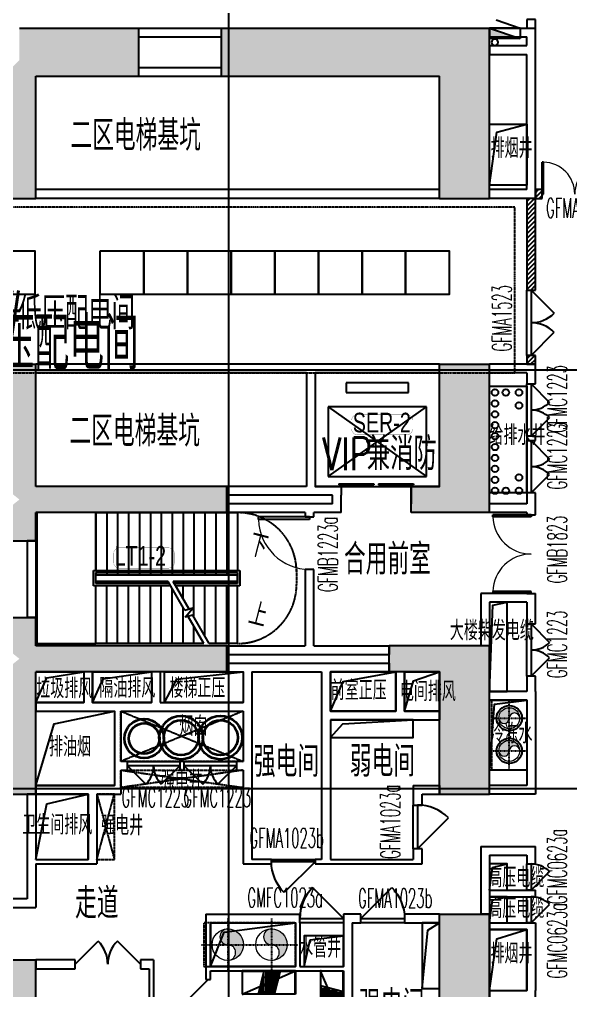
# Model space of a CAD drawing. Extents: x -12047294 to -5625356, y -1456591 to -622873.
# Drawn here: x -6032136 to -6019507, y -708400 to -686148 of the extents above; entities that cross this region are included whole.
import ezdxf

# ---------------------------------------------------------------- set-up
doc = ezdxf.new("R2010")
doc.units = 0
doc.header["$LTSCALE"] = 10
doc.header["$MEASUREMENT"] = 0
for name, pattern in [('__DASH', [0.35, 0.25, -0.1]), ('CONTINOUS', [0]), ('DASH', [0.35, 0.25, -0.1]), ('DASHDOT', [1, 0.5, -0.25, 0, -0.25]), ('DOTE', [2.42, 2, -0.2, 0.02, -0.2])]:
    doc.linetypes.add(name, pattern=pattern)
for name, color, linetype in [('A-COLUMN', 10, 'Continuous'), ('A-COLUMNH', 252, 'Continuous'), ('A-DIMLEAD', 130, 'Continuous'), ('A-DIMSYMB', 3, 'Continuous'), ('A-DOORWIN', 151, 'Continuous'), ('A-FireH', 6, 'Continuous'), ('A-HOLE', 30, 'Continuous'), ('A-Hole-up', 40, 'DASH'), ('A-LINE', 4, 'Continuous'), ('A-STAIR', 152, 'Continuous'), ('A-STAIRS', 150, 'Continuous'), ('A-TEXTDOOR', 181, 'Continuous'), ('A-TextNum', 211, 'Continuous'), ('A-TextRoom', 7, 'Continuous'), ('A-TK', 7, 'Continuous'), ('A-WALL', 2, 'Continuous'), ('A-空调水管', 150, 'Continuous'), ('A-给排水', 7, 'Continuous'), ('DOTE', 9, 'DOTE'), ('EPD-SUBS-EQUI', 156, 'Continuous'), ('EPD-SYST-NOTE', 156, 'Continuous'), ('EPD-TEXT', 156, 'Continuous'), ('EQUIP', 1, 'Continuous'), ('M-PIPE-MID', 156, 'DASHDOT'), ('P-冷水-立管', 156, 'Continuous'), ('P-消火栓-消防箱', 6, 'Continuous'), ('P-消火栓-立管', 156, 'Continuous')]:
    doc.layers.add(name, color=color, linetype=linetype)
for name, color, linetype, lineweight in [('M-A-EQUIP', 156, 'Continuous', 35), ('M-EQUIP-OTH', 156, 'CONTINOUS', 25), ('M-PIPE-CHS', 156, 'Continuous', 0), ('M-W-ACCERY', 156, 'Continuous', 25), ('M-W-EQUIP', 156, 'Continuous', 35), ('M-W-HATCH', 156, 'Continuous', 0)]:
    doc.layers.add(name, color=color, linetype=linetype, lineweight=lineweight)
doc.styles.add('_TCH_DIM', font='tjromans.shx', dxfattribs={"width": 0.8, "bigfont": 'tjhztxt.shx'})
doc.styles.add('_TCH_WINDOW', font='tjromans.shx', dxfattribs={"width": 0.7, "height": 3.5, "bigfont": 'tjhztxt.shx'})
doc.styles.add('CC', font='tj-romans1.shx', dxfattribs={"width": 0.6, "bigfont": 'tj-hztxt1.shx'})
doc.styles.get("Standard").update_dxf_attribs({"font": 'tjromans.shx', "width": 0.75, "bigfont": 'tjhztxt.shx'})
doc.styles.add('房间功能', font='tjromand.shx', dxfattribs={"width": 0.75, "bigfont": 'tjhts.shx'})
doc.styles.add('注解汉字', font='tjromans.shx', dxfattribs={"width": 0.75, "bigfont": 'tjhztxt.shx'})
pattern_1 = [(45, (0, 53.85), (-53.0330298, 53.0330298), [])]

# ---------------------------------------------------------------- blocks, each defined once
blk = doc.blocks.new('A$C2C6C5E2B')
at = {"layer": 'EPD-SUBS-EQUI'}
for points in [[(-4000, -1000), (-3000, -1000), (-3000, -2000), (-4000, -2000)], [(-1500, -1000), (-500, -1000), (-500, -2000), (-1500, -2000)], [(-500, -1000), (500, -1000), (500, -2000), (-500, -2000)], [(500, -1000), (1500, -1000), (1500, -2000), (500, -2000)], [(1500, -1000), (2500, -1000), (2500, -2000), (1500, -2000)], [(2500, -1000), (3500, -1000), (3500, -2000), (2500, -2000)], [(3500, -1000), (4500, -1000), (4500, -2000), (3500, -2000)], [(4500, -1000), (5500, -1000), (5500, -2000), (4500, -2000)], [(5500, -1000), (6500, -1000), (6500, -2000), (5500, -2000)]]:
    blk.add_lwpolyline(points, close=True, dxfattribs=at)
at = {"layer": 'EPD-SYST-NOTE', "linetype": 'DASH'}
blk.add_lwpolyline([(8000, 0), (-12500, 0), (-12500, -3800), (8000, -3800)], close=True, dxfattribs=at)
at = {"layer": 'EPD-TEXT', "style": 'CC', "width": 0.7}
blk.add_text('低压配电间', height=1200, rotation=0, dxfattribs=at).set_placement((-4603.5, -3728.2))
blk = doc.blocks.new('$DorLib2D$00000116')
at = {"color": 0}
for p, q in [((-0.5, 0), (-0.146, 0.354)), ((0.5, 0), (0.146, 0.354))]:
    blk.add_line(p, q, dxfattribs=at)
for centre, start, end in [((-0.5, 0), 0, 45), ((0.5, 0), 135, 180)]:
    blk.add_arc(centre, 0.5, start, end, dxfattribs=at)
blk = doc.blocks.new('$DorLib2D$00000002')
for p, q in [((-0.5, 0), (-0.5, 0.4875)), ((-0.475, 0.4875), (-0.5, 0.4875)), ((-0.475, 0), (-0.475, 0.4875)), ((0.475, 0), (0.475, 0.4875)), ((0.475, 0.4875), (0.5, 0.4875)), ((0.5, 0), (0.5, 0.4875)), ((-0.5, 0), (-0.475, 0)), ((0.5, 0), (0.475, 0))]:
    blk.add_line(p, q)
at = {"lineweight": 13}
for centre, start, end in [((-0.4875, 0), 0, 88.53072), ((0.4875, 0), 91.46928, 180)]:
    blk.add_arc(centre, 0.4875, start, end, dxfattribs=at)
blk = doc.blocks.new('LXX09082059')
at = {"layer": 'EQUIP', "color": 8}
blk.add_line((-632, -275), (588, 255), dxfattribs=at)
at = {"layer": 'EQUIP'}
for p, q in [((-632, 255), (-632, -275)), ((588, 255), (-632, 255)), ((-632, 255), (-611, 255)), ((-632, 236), (-632, 255)), ((-611, 236), (-632, 236)), ((-630, 254), (-613, 254)), ((-630, 238), (-630, 254)), ((-613, 238), (-630, 238)), ((-624, -255), (-624, 236)), ((-613, 254), (-613, 238)), ((-611, 255), (-611, 236)), ((-611, 247), (567, 247)), ((-259, -275), (-128, 255)), ((111, -275), (242, 255)), ((588, 255), (567, 255)), ((567, 255), (567, 236)), ((567, 236), (588, 236)), ((586, 254), (569, 254)), ((569, 254), (569, 238)), ((569, 238), (586, 238)), ((580, -255), (580, 236)), ((586, 238), (586, 254)), ((588, 255), (588, -275)), ((588, 236), (588, 255)), ((-632, -255), (-632, -275)), ((-611, -255), (-632, -255)), ((588, -275), (-632, -275)), ((-632, -275), (-611, -275)), ((-630, -257), (-630, -273)), ((-613, -257), (-630, -257)), ((-630, -273), (-613, -273)), ((588, -275), (-621, -275)), ((-613, -273), (-613, -257)), ((-611, -275), (-611, -255)), ((-611, -267), (567, -267)), ((567, -275), (567, -255)), ((567, -255), (588, -255)), ((588, -275), (567, -275)), ((569, -273), (569, -257)), ((569, -257), (586, -257)), ((586, -273), (569, -273)), ((586, -257), (586, -273)), ((588, -255), (588, -275))]:
    blk.add_line(p, q, dxfattribs=at)
at = {"layer": 'EQUIP', "linetype": 'Continuous'}
for p, q in [((-94, 255), (-94, -275)), ((-47, 255), (-47, -275)), ((0, 255), (0, -275)), ((47, 255), (47, -275)), ((94, 255), (94, -275)), ((141, 255), (141, -138)), ((188, 255), (188, 41)), ((234, 255), (234, 219)), ((-188, 17), (-188, -275)), ((-168, 108), (202, 108)), ((-141, 196), (-141, -275)), ((-234, -162), (-234, -275)), ((-208, -80), (162, -80)), ((-248, -227), (122, -227))]:
    blk.add_line(p, q, dxfattribs=at)
blk = doc.blocks.new('fdsDWqw#wFDS')
at = {"layer": 'A-COLUMNH'}
for points in [[(-9600, 23417), (-9225, 23050), (-6875, 23050), (-6875, 24150), (-9600, 24150)], [(-4975, 23050), (25, 23050), (1175, 24150), (-4975, 24150)], [(1175, 20250), (1175, 24150), (25, 23050), (25, 20250)], [(-9225, 20250), (-9225, 23050), (-9600, 23417), (-9975, 23050), (-9975, 20250)], [(-9600, 13350), (-9225, 13650), (-9225, 16450), (-9975, 16450), (-9975, 13650)], [(25, 13650), (1175, 13050), (1175, 16450), (25, 16450)], [(-4850, 13650), (-9225, 13650), (-9600, 13350), (-9225, 13050), (-4850, 13050)], [(1175, 13050), (25, 13650), (-625, 13650), (-625, 13050)], [(-9225, 12400), (-9225, 13050), (-9600, 13350), (-9975, 13050), (-9975, 12400)], [(-9600, 9700), (-9225, 10000), (-9225, 10650), (-9975, 10650), (-9975, 10000)], [(-4850, 10000), (-9225, 10000), (-9600, 9700), (-9225, 9400), (-4850, 9400)], [(25, 9400), (1175, 10000), (-1125, 10000), (-1125, 9400)], [(1175, 6600), (1175, 10000), (25, 9400), (25, 6600)], [(-9225, 6600), (-9225, 9400), (-9600, 9700), (-9975, 9400), (-9975, 6600)], [(25, 0), (1175, -1100), (1175, 3850), (25, 3850)], [(-9600, -367), (-9225, 0), (-9225, 2800), (-9975, 2800), (-9975, 0)]]:
    blk.add_hatch(color=256, dxfattribs=at).paths.add_polyline_path(points)
at = {"layer": 'A-COLUMN'}
for p, q in [((-9600, 24150), (-6875, 24150)), ((-6875, 24150), (-6875, 23050)), ((-4975, 24150), (1175, 24150)), ((-4975, 24150), (-4975, 23050)), ((1175, 20250), (1175, 24150)), ((-9225, 20250), (-9225, 23050)), ((-9225, 23050), (-6875, 23050)), ((-4975, 23050), (25, 23050)), ((25, 20250), (25, 23050)), ((-9975, 20250), (-9225, 20250)), ((25, 20250), (1175, 20250)), ((-9975, 16450), (-9225, 16450)), ((-9225, 13650), (-9225, 16450)), ((25, 13650), (25, 16450)), ((25, 16450), (1175, 16450)), ((1175, 13050), (1175, 16450)), ((-4850, 13650), (-9225, 13650)), ((-4850, 13050), (-4850, 13650)), ((25, 13650), (-625, 13650)), ((-625, 13050), (-625, 13650)), ((-4850, 13050), (-9225, 13050)), ((-9225, 12400), (-9225, 13050)), ((1175, 13050), (-625, 13050)), ((-9975, 12400), (-9225, 12400)), ((-9975, 10650), (-9225, 10650)), ((-9225, 10000), (-9225, 10650)), ((-4850, 10000), (-9225, 10000)), ((-4850, 9400), (-4850, 10000)), ((1175, 10000), (-1125, 10000)), ((-1125, 9400), (-1125, 10000)), ((1175, 6600), (1175, 10000)), ((-4850, 9400), (-9225, 9400)), ((-9225, 6600), (-9225, 9400)), ((25, 9400), (-1125, 9400)), ((25, 6600), (25, 9400)), ((-9975, 6600), (-9225, 6600)), ((25, 6600), (1175, 6600)), ((25, 0), (25, 3850)), ((25, 3850), (1175, 3850)), ((1175, -1100), (1175, 3850)), ((-9975, 2800), (-9225, 2800)), ((-9225, 0), (-9225, 2800))]:
    blk.add_line(p, q, dxfattribs=at)
blk = doc.blocks.new('*U79')
at = {"layer": 'M-W-HATCH'}
h = blk.add_hatch(color=256, dxfattribs=at)
h.paths.add_polyline_path([(0, 360, 1), (0, 0)])
h.paths.add_polyline_path([(0, 0), (360, 0, 0.414214), (0, 360)])
h.paths.add_polyline_path([(0, 0, -1), (0, -360, 0.414214), (360, 0)])
at = {"layer": 'M-PIPE-CHS'}
blk.add_circle((0, 0), 360, dxfattribs=at)
for centre, start, end in [((0, 180), 90, 270), ((0, -180), 270, 90)]:
    blk.add_arc(centre, 180, start, end, dxfattribs=at)
at = {"layer": 'M-PIPE-MID'}
for p, q in [((0, 600), (0, -600)), ((-600, 0), (600, 0))]:
    blk.add_line(p, q, dxfattribs=at)
blk = doc.blocks.new('A$C381213A4')
at = {"layer": 'M-EQUIP-OTH', "linetype": 'DASH'}
blk.add_lwpolyline([(100, 2150), (100, 50), (1100, 50), (1100, 2150)], close=True, dxfattribs=at)
at = {"layer": 'M-W-EQUIP', "rotation": 270}
for p in [(600, 1600), (600, 600)]:
    blk.add_blockref('*U79', p, dxfattribs=at)
blk = doc.blocks.new('VIPDT')
at = {"layer": 'A-STAIRS'}
for p, q in [((712, -225), (712, -450)), ((2138, -225), (712, -225)), ((2138, -450), (2138, -225)), ((712, -450), (2138, -450)), ((300, -775), (300, -2375)), ((2550, -775), (300, -775)), ((300, -775), (2550, -2375)), ((300, -2375), (2550, -775)), ((2550, -2375), (2550, -775)), ((300, -2375), (2550, -2375))]:
    blk.add_line(p, q, dxfattribs=at)
blk.add_lwpolyline([(2850, 0), (0, 0), (0, -2600), (2850, -2600)], close=True, dxfattribs=at)
at = {"layer": 'A-TextNum', "const_width": 5}
blk.add_lwpolyline([(974, -954), (2100, -954, -0.414214), (2235, -1089), (2235, -1282, -0.414214), (2100, -1417), (974, -1417, -0.414214), (839, -1282), (839, -1089, -0.414214)], format="xyb", close=True, dxfattribs=at)
at = {"layer": 'A-TextNum', "style": '房间功能', "width": 0.75}
blk.add_text('SER-2', height=450, dxfattribs=at).set_placement((864, -1362))
at = {"layer": 'A-TextRoom', "style": '注解汉字', "width": 0.75}
for s, p in [('VIP', (168, -2227)), ('兼消防', (1185, -2227))]:
    blk.add_text(s, height=750, dxfattribs=at).set_placement(p)
blk = doc.blocks.new('消火栓立管')
at = {"layer": 'P-消火栓-立管'}
blk.add_circle((0, 0), 75, dxfattribs=at)
blk = doc.blocks.new('生活给水立管')
at = {"layer": 'P-冷水-立管'}
blk.add_circle((0, 0), 75, dxfattribs=at)
blk = doc.blocks.new('*U78')
at = {"layer": 'M-W-HATCH'}
h = blk.add_hatch(color=256, dxfattribs=at)
h.paths.add_polyline_path([(0, 240, 1), (0, 0)])
h.paths.add_polyline_path([(0, 0), (240, 0, 0.414214), (0, 240)])
h.paths.add_polyline_path([(0, 0, -1), (0, -240, 0.414214), (240, 0)])
at = {"layer": 'M-PIPE-CHS'}
blk.add_circle((0, 0), 240, dxfattribs=at)
for centre, start, end in [((0, 120), 90, 270), ((0, -120), 270, 90)]:
    blk.add_arc(centre, 120, start, end, dxfattribs=at)
at = {"layer": 'M-PIPE-MID'}
for p, q in [((0, 400), (0, -400)), ((-400, 0), (400, 0))]:
    blk.add_line(p, q, dxfattribs=at)
at = {"layer": 'M-W-ACCERY'}
blk.add_circle((0, 0), 290, dxfattribs=at)
blk = doc.blocks.new('A$C030C2BAB')
at = {"layer": 'M-EQUIP-OTH', "linetype": 'DASH'}
blk.add_lwpolyline([(0, 800), (1600, 800), (1600, 0), (0, 0)], close=True, dxfattribs=at)
at = {"layer": 'M-W-EQUIP'}
for p in [(440, 400), (1190, 400)]:
    blk.add_blockref('*U78', p, dxfattribs=at)
blk = doc.blocks.new('消火栓箱')
h = blk.add_hatch(color=8)
h.paths.add_polyline_path([(-404, 101, -0.278693), (-463, 81), (-700, 0), (0, 0), (0, 240)])
h.paths.add_polyline_path([(-404, 101), (-463, 81, 0.278693)], flags=17)
for p, q in [((-148, 429), (-700, 240)), ((-700, 240), (0, 240)), ((0, 240), (-700, 0)), ((-700, 240), (-700, 0)), ((0, 240), (0, 0)), ((-700, 0), (0, 0))]:
    blk.add_line(p, q)
blk = doc.blocks.new('$DorLib2D$00000127')
at = {"color": 0}
for points in [[(-0.533, 0.795), (-0.533, 0.69)], [(-0.033, 0.795), (-0.533, 0.795)], [(-0.033, 0.795), (-0.033, 0.69)], [(0.533, 0.795), (0.033, 0.795)], [(0.033, 0.795), (0.033, 0.69)], [(0.533, 0.795), (0.533, 0.69)], [(-0.033, 0.69), (-0.533, 0.69)], [(0.533, 0.69), (0.033, 0.69)], [(0.5, 0.5), (-0.5, 0.5)]]:
    blk.add_lwpolyline(points, dxfattribs=at)
blk = doc.blocks.new('$DorLib2D$00000001')
for p, q in [((0.45, 0.975), (0.5, 0.975)), ((0.45, 0), (0.45, 0.975)), ((0.5, 0), (0.5, 0.975)), ((0.5, 0), (0.45, 0))]:
    blk.add_line(p, q)
at = {"lineweight": 13}
blk.add_arc((0.475, 0), 0.975, 91.4693, 180, dxfattribs=at)
blk = doc.blocks.new('$DorLib2D$00000114')
at = {"color": 0}
blk.add_line((0.5, 0), (-0.207, 0.707), dxfattribs=at)
blk.add_arc((0.5, 0), 1, 135, 180, dxfattribs=at)

msp = doc.modelspace()

# ---------------------------------------------------------------- hatches: boundary and pattern name
at = {"layer": 'A-FireH'}
h = msp.add_hatch(dxfattribs=at)
h.set_pattern_fill('普通砖', color=256, scale=30, style=0)
h.set_pattern_definition(pattern_1)
h.paths.add_polyline_path([(-6020311.2, -690248.4), (-6020161.2, -690248.4), (-6020161.2, -690048.4), (-6020311.2, -690048.4)])
h = msp.add_hatch(dxfattribs=at)
h.set_pattern_fill('普通砖', color=256, scale=30, style=0)
h.set_pattern_definition(pattern_1)
h.paths.add_polyline_path([(-6020511.2, -690248.4), (-6020511.2, -692348.4), (-6020311.2, -692348.4), (-6020311.2, -690248.4)])
h = msp.add_hatch(dxfattribs=at)
h.set_pattern_fill('普通砖', color=256, scale=30, style=0)
h.set_pattern_definition(pattern_1)
h.paths.add_polyline_path([(-6020311.2, -694048.4), (-6020311.2, -693848.4), (-6020511.2, -693848.4), (-6020511.2, -694048.4)])

# ---------------------------------------------------------------- linework, layer by layer
at = {"layer": 'A-DIMSYMB', "color": 0, "elevation": 100}
for points in [[(-6027011.1, -698160.9, 0, 0, 0), (-6031061.1, -698160.9, 0, 0, 0), (-6031061.1, -699735.9, 0, 0, 0), (-6028836.1, -699735.9, 120, 0, 0), (-6028386.1, -699735.9, 0, 0, 0)], [(-6027011.1, -699735.9, 0, 0, 0), (-6027686.1, -699735.9, 120, 0, 0), (-6028136.1, -699735.9, 0, 0, 0)]]:
    msp.add_lwpolyline(points, format="xyseb", dxfattribs=at)
at = {"layer": 'A-DOORWIN', "elevation": 0}
msp.add_lwpolyline([(-6020511.2, -693848.4), (-6020511.2, -692348.4), (-6020411.2, -692348.4), (-6020411.2, -693848.4)], close=True, dxfattribs=at)
at = {"layer": 'A-DOORWIN'}
for points in [[(-6020511.2, -694498.4), (-6020411.2, -694498.4), (-6020411.2, -695698.4), (-6020511.2, -695698.4)], [(-6020511.2, -695798.4), (-6020411.2, -695798.4), (-6020411.2, -696998.4), (-6020511.2, -696998.4)], [(-6020511.2, -699998.4), (-6020411.2, -699998.4), (-6020411.2, -701198.4), (-6020511.2, -701198.4)], [(-6028461.1, -703148.4), (-6028461.1, -703248.4), (-6029661.1, -703248.4), (-6029661.1, -703148.4)], [(-6027161.1, -703148.4), (-6027161.1, -703248.4), (-6028361.1, -703248.4), (-6028361.1, -703148.4)], [(-6023111.2, -704148.4), (-6023011.2, -704148.4), (-6023011.2, -705148.4), (-6023111.2, -705148.4)], [(-6026361.1, -705398.4), (-6025361.1, -705398.4), (-6025361.1, -705448.4), (-6026361.1, -705448.4)], [(-6020511.2, -705498.4), (-6020411.2, -705498.4), (-6020411.2, -706098.4), (-6020511.2, -706098.4)], [(-6020511.2, -706248.4), (-6020411.2, -706248.4), (-6020411.2, -706848.4), (-6020511.2, -706848.4)], [(-6025711.1, -706748.4), (-6024711.1, -706748.4), (-6024711.1, -706848.4), (-6025711.1, -706848.4)], [(-6023311.1, -706848.4), (-6024311.1, -706848.4), (-6024311.1, -706748.4), (-6023311.1, -706748.4)]]:
    msp.add_lwpolyline(points, close=True, dxfattribs=at)
at = {"layer": 'A-HOLE', "elevation": 0}
for points in [[(-6020511.1, -689948.4), (-6021361.1, -689948.4), (-6021361.1, -688548.4), (-6020511.1, -688548.4)], [(-6021361.1, -694548.4), (-6020511.2, -694548.4), (-6020511.2, -696998.4), (-6021361.1, -696998.4)], [(-6025011.1, -701098.4), (-6023511.1, -701098.4), (-6023511.1, -701998.4), (-6025011.1, -701998.4)], [(-6023311.1, -701098.4), (-6022511.1, -701098.4), (-6022511.1, -701998.4), (-6023311.1, -701998.4)], [(-6020511.2, -703348.4), (-6021361.1, -703348.4), (-6021361.1, -701748.4), (-6020511.2, -701748.4)], [(-6031761.1, -701998.4), (-6029961.1, -701998.4), (-6029961.1, -703698.4), (-6031761.1, -703698.4)], [(-6031761.1, -705398.4), (-6030561.1, -705398.4), (-6030561.1, -703898.4), (-6031761.1, -703898.4)], [(-6027761.1, -706848.4), (-6025811.1, -706848.4), (-6025811.1, -707848.4), (-6027761.1, -707848.4)], [(-6025611.1, -707848.4), (-6024711.1, -707848.4), (-6024711.1, -707148.4), (-6025611.1, -707148.4)]]:
    msp.add_lwpolyline(points, close=True, dxfattribs=at)
for points in [[(-6021361.1, -689948.4), (-6021193.6, -688729.8), (-6020511.1, -688548.4)], [(-6021361.1, -699498.4), (-6021361.1, -701548.4), (-6020961.1, -701548.4), (-6020961.1, -699498.4), (-6021361.1, -699498.4)], [(-6021361.1, -701548.4), (-6021289.3, -699571.8), (-6020961.1, -699498.4)], [(-6031761.1, -701098.4), (-6030661.1, -701098.4), (-6030661.1, -701798.4), (-6031761.1, -701798.4), (-6031761.1, -701098.4)], [(-6031761.1, -701798.4), (-6031507.3, -701237.3), (-6030661.1, -701098.4)], [(-6030461.1, -701098.4), (-6029111.1, -701098.4), (-6029111.1, -701798.4), (-6030461.1, -701798.4), (-6030461.1, -701098.4)], [(-6030461.1, -701798.4), (-6030219.9, -701256), (-6029111.1, -701098.4)], [(-6028811.1, -701098.4), (-6027011.1, -701098.4), (-6027011.1, -701798.4), (-6028811.1, -701798.4), (-6028811.1, -701098.4)], [(-6028811.1, -701798.4), (-6028528.3, -701265.4), (-6027011.1, -701098.4)], [(-6023511.1, -701098.4), (-6025011.1, -701098.4), (-6025011.1, -701998.4), (-6023511.1, -701998.4), (-6023511.1, -701098.4)], [(-6025011.1, -701998.4), (-6024720.7, -701321.4), (-6023511.1, -701098.4)], [(-6022511.1, -701098.4), (-6023311.1, -701098.4), (-6023311.1, -701998.4), (-6022511.1, -701998.4), (-6022511.1, -701098.4)], [(-6023311.1, -701998.4), (-6023104.3, -701302.6), (-6022511.1, -701098.4)], [(-6021361.1, -703348.4), (-6021247.8, -701837.3), (-6020511.2, -701748.4)], [(-6031761.1, -703698.4), (-6031337.7, -702289.9), (-6029961.1, -701998.4)], [(-6025011.1, -702198.4), (-6025010, -702598.4), (-6023111.1, -702598.4), (-6023111.1, -702198.4), (-6025011.1, -702198.4)], [(-6025010, -702598.4), (-6024726.2, -702286.2), (-6023111.1, -702198.4)], [(-6031761.1, -705398.4), (-6031506.9, -704121.2), (-6030561.1, -703898.4)], [(-6021361.2, -706098.5), (-6020961.2, -706098.5), (-6020961.2, -705498.5), (-6021361.2, -705498.5), (-6021361.2, -706098.5)], [(-6021361.2, -706098.5), (-6021293.8, -705576.4), (-6020961.2, -705498.5)], [(-6021361.2, -706848.4), (-6020961.2, -706848.4), (-6020961.2, -706248.4), (-6021361.2, -706248.4), (-6021361.2, -706848.4)], [(-6021361.2, -706848.4), (-6021293.8, -706326.3), (-6020961.2, -706248.4)], [(-6027761.1, -707848.4), (-6027441.7, -707058.4), (-6025811.1, -706848.4)], [(-6022511.1, -708348.4), (-6022511.1, -706848.4), (-6022911.1, -706848.4), (-6022911.1, -708348.4), (-6022511.1, -708348.4)], [(-6022911.1, -708348.4), (-6022780.3, -707015.3), (-6022511.1, -706848.4)], [(-6021361.1, -706998.4), (-6021361.1, -708398.4), (-6020511.2, -708398.4), (-6020511.2, -706998.4), (-6021361.1, -706998.4)], [(-6021361.1, -708398.4), (-6021196.3, -707215.3), (-6020511.2, -706998.4)], [(-6025611.1, -707848.4), (-6025472.3, -707233.8), (-6024711.1, -707148.4)]]:
    msp.add_lwpolyline(points, dxfattribs=at)
at = {"layer": 'A-Hole-up'}
for p, q in [((-6029811.1, -703348.4), (-6027011.1, -703748.4)), ((-6027011.1, -703348.4), (-6029811.1, -703748.4)), ((-6030361.1, -703898.4), (-6029961.1, -705398.4)), ((-6030361.1, -705398.4), (-6029961.1, -703898.4))]:
    msp.add_line(p, q, dxfattribs=at)
msp.add_lwpolyline([(-6029811.1, -701998.4), (-6027011.1, -701998.4), (-6027011.1, -703148.4), (-6029811.1, -703148.4)], close=True, dxfattribs=at)
for points in [[(-6029811.1, -701998.4), (-6027011.1, -703148.4)], [(-6027011.1, -701998.4), (-6029811.1, -703148.4)]]:
    msp.add_lwpolyline(points, dxfattribs=at)
at = {"layer": 'A-Hole-up', "elevation": 0}
msp.add_lwpolyline([(-6029811.1, -703348.4), (-6027011.1, -703348.4), (-6027011.1, -703748.4), (-6029811.1, -703748.4)], close=True, dxfattribs=at)
msp.add_lwpolyline([(-6029961.1, -705398.4), (-6029961.1, -703898.4), (-6030361.1, -703898.4), (-6030361.1, -705398.4), (-6029961.1, -705398.4)], dxfattribs=at)
at = {"layer": 'A-STAIR', "color": 0}
for p, q in [((-6030386.1, -697448.4), (-6031736.1, -697448.4)), ((-6031736.1, -697448.4), (-6031736.1, -700448.4)), ((-6030386.1, -697448.4), (-6027136.1, -697448.4)), ((-6030386.1, -697448.4), (-6030386.1, -698773.4)), ((-6030386.1, -698773.4), (-6030386.1, -697448.4)), ((-6030136.1, -697448.4), (-6030136.1, -698773.4)), ((-6029886.1, -697448.4), (-6029886.1, -698773.4)), ((-6029636.1, -697448.4), (-6029636.1, -698773.4)), ((-6029386.1, -697448.4), (-6029386.1, -698773.4)), ((-6029136.1, -697448.4), (-6029136.1, -698773.4)), ((-6028886.1, -697448.4), (-6028886.1, -698773.4)), ((-6028636.1, -697448.4), (-6028636.1, -698773.4)), ((-6028386.1, -697448.4), (-6028386.1, -698773.4)), ((-6028136.1, -697448.4), (-6028136.1, -698773.4)), ((-6027886.1, -697448.4), (-6027886.1, -698773.4)), ((-6027636.1, -697448.4), (-6027636.1, -698773.4)), ((-6027386.1, -697448.4), (-6027386.1, -698773.4)), ((-6027136.1, -697448.4), (-6027136.1, -698773.4)), ((-6030436.1, -699123.4), (-6030436.1, -698773.4)), ((-6030436.1, -698773.4), (-6027086.1, -698773.4)), ((-6030386.1, -698823.4), (-6030386.1, -698873.4)), ((-6030386.1, -699073.4), (-6030386.1, -698823.4)), ((-6030386.1, -698823.4), (-6027136.1, -698823.4)), ((-6030386.1, -699073.4), (-6030386.1, -698823.4)), ((-6030386.1, -698873.4), (-6027136.1, -698873.4)), ((-6030136.1, -698823.4), (-6030136.1, -698873.4)), ((-6029886.1, -698823.4), (-6029886.1, -698873.4)), ((-6029636.1, -698823.4), (-6029636.1, -698873.4)), ((-6029386.1, -698823.4), (-6029386.1, -698873.4)), ((-6029136.1, -698823.4), (-6029136.1, -698873.4)), ((-6028886.1, -698823.4), (-6028886.1, -698873.4)), ((-6028636.1, -698823.4), (-6028636.1, -698873.4)), ((-6028386.1, -698823.4), (-6028386.1, -698873.4)), ((-6028136.1, -698823.4), (-6028136.1, -698873.4)), ((-6027886.1, -698823.4), (-6027886.1, -698873.4)), ((-6027636.1, -698823.4), (-6027636.1, -698873.4)), ((-6027386.1, -698823.4), (-6027386.1, -698873.4)), ((-6027136.1, -698823.4), (-6027136.1, -698873.4)), ((-6027136.1, -698823.4), (-6027136.1, -699073.4)), ((-6027136.1, -699023.4), (-6027136.1, -698873.4)), ((-6027086.1, -698773.4), (-6027086.1, -699123.4)), ((-6028672.5, -699123.4), (-6030436.1, -699123.4)), ((-6028730.2, -699023.4), (-6030386.1, -699023.4)), ((-6030386.1, -699073.4), (-6030386.1, -699023.4)), ((-6028701.4, -699073.4), (-6030386.1, -699073.4)), ((-6030386.1, -700448.4), (-6030386.1, -699123.4)), ((-6030386.1, -700448.4), (-6030386.1, -699123.4)), ((-6030136.1, -699073.4), (-6030136.1, -699023.4)), ((-6030136.1, -700448.4), (-6030136.1, -699123.4)), ((-6029886.1, -699073.4), (-6029886.1, -699023.4)), ((-6029886.1, -700448.4), (-6029886.1, -699123.4)), ((-6029636.1, -699073.4), (-6029636.1, -699023.4)), ((-6029636.1, -700448.4), (-6029636.1, -699123.4)), ((-6029386.1, -699073.4), (-6029386.1, -699023.4)), ((-6029386.1, -700448.4), (-6029386.1, -699123.4)), ((-6029136.1, -699073.4), (-6029136.1, -699023.4)), ((-6029136.1, -700448.4), (-6029136.1, -699123.4)), ((-6028886.1, -699073.4), (-6028886.1, -699023.4)), ((-6028886.1, -700448.4), (-6028886.1, -699123.4)), ((-6028346.1, -699688.8), (-6028730.2, -699023.4)), ((-6027136.1, -699023.4), (-6028614.8, -699023.4)), ((-6028246.1, -699662), (-6028614.8, -699023.4)), ((-6027136.1, -699073.4), (-6028585.9, -699073.4)), ((-6027086.1, -699123.4), (-6028557, -699123.4)), ((-6028386.1, -699073.4), (-6028386.1, -699023.4)), ((-6028386.1, -699419.4), (-6028386.1, -699123.4)), ((-6028136.1, -699073.4), (-6028136.1, -699023.4)), ((-6028136.1, -699852.4), (-6028136.1, -699123.4)), ((-6027886.1, -699073.4), (-6027886.1, -699023.4)), ((-6027886.1, -700285.5), (-6027886.1, -699123.4)), ((-6027636.1, -699073.4), (-6027636.1, -699023.4)), ((-6027636.1, -700448.4), (-6027636.1, -699123.4)), ((-6027386.1, -699073.4), (-6027386.1, -699023.4)), ((-6027386.1, -700448.4), (-6027386.1, -699123.4)), ((-6027136.1, -699073.4), (-6027136.1, -699023.4)), ((-6027136.1, -700448.4), (-6027136.1, -699123.4)), ((-6028636.1, -700448.4), (-6028636.1, -699186.4)), ((-6028386.1, -700448.4), (-6028386.1, -699619.4)), ((-6028165.7, -699640.5), (-6028346.1, -699688.8)), ((-6028338.6, -699846.5), (-6028165.7, -699640.5)), ((-6028166.2, -699800.3), (-6028338.6, -699846.5)), ((-6027792, -700448.4), (-6028166.2, -699800.3)), ((-6027907.5, -700448.4), (-6028266.2, -699827.1)), ((-6028136.1, -700448.4), (-6028136.1, -700052.4)), ((-6031736.1, -700448.4), (-6030386.1, -700448.4)), ((-6027907.5, -700448.4), (-6030386.1, -700448.4)), ((-6027136.1, -700448.4), (-6027792, -700448.4))]:
    msp.add_line(p, q, dxfattribs=at)
at = {"layer": 'A-STAIRS', "color": 253, "linetype": '__DASH', "elevation": 2526.6}
msp.add_lwpolyline([(-6025786.1, -698748.4), (-6025786.1, -699098.4)], dxfattribs=at)
at = {"layer": 'A-STAIRS', "color": 253, "linetype": '__DASH'}
for centre, start, end in [((-6027136.1, -698798.4, 2526.6), 0, 90), ((-6027136.1, -699098.4, 2526.6), 270, 0)]:
    msp.add_arc(centre, 1350, start, end, dxfattribs=at)
at = {"layer": 'A-TextNum', "const_width": 5, "elevation": -100}
msp.add_lwpolyline([(-6029844.4, -698256.6), (-6028717.7, -698256.6, -0.4142136), (-6028582.7, -698391.6), (-6028582.7, -698584.3, -0.4142136), (-6028717.7, -698719.3), (-6029844.4, -698719.3, -0.4142136), (-6029979.4, -698584.3), (-6029979.4, -698391.6, -0.4142136)], format="xyb", close=True, dxfattribs=at)
at = {"layer": 'A-WALL'}
for p, q in [((-6020311.2, -686148.4), (-6020511.2, -686148.4)), ((-6020511.2, -686148.4), (-6020511.2, -686348.4)), ((-6020311.2, -686348.4), (-6020311.2, -686148.4)), ((-6029411.1, -686348.4), (-6027511.1, -686348.4)), ((-6029411.1, -686348.4), (-6029411.1, -686548.4)), ((-6027511.1, -686348.4), (-6027511.1, -686548.4)), ((-6021361.1, -686348.4), (-6020311.2, -686348.4)), ((-6021361.1, -686348.4), (-6021361.1, -686548.4)), ((-6020511.2, -686348.4), (-6020311.2, -686348.4)), ((-6020311.2, -686748.4), (-6020311.2, -686348.4)), ((-6029411.1, -686548.4), (-6027511.1, -686548.4)), ((-6021361.1, -686548.4), (-6020511.2, -686548.4)), ((-6020511.2, -686748.4), (-6020511.2, -686548.4)), ((-6021361.1, -686748.4), (-6020511.2, -686748.4)), ((-6021361.1, -686748.4), (-6021361.1, -686948.4)), ((-6020311.2, -690248.4), (-6020311.2, -686748.4)), ((-6021361.1, -686948.4), (-6020511.2, -686948.4)), ((-6020511.2, -690048.4), (-6020511.2, -686948.4)), ((-6029411.1, -687248.4), (-6027511.1, -687248.4)), ((-6029411.1, -687248.4), (-6029411.1, -687448.4)), ((-6027511.1, -687248.4), (-6027511.1, -687448.4)), ((-6029411.1, -687448.4), (-6027511.1, -687448.4)), ((-6022511.1, -690048.4), (-6031761.1, -690048.4)), ((-6031761.1, -690248.4), (-6031761.1, -690048.4)), ((-6022511.1, -690248.4), (-6022511.1, -690048.4)), ((-6020511.2, -690048.4), (-6021361.1, -690048.4)), ((-6021361.1, -690248.4), (-6021361.1, -690048.4)), ((-6020161.2, -690048.4), (-6020311.2, -690048.4)), ((-6020311.2, -690048.4), (-6020311.2, -690248.4)), ((-6020161.2, -690248.4), (-6020161.2, -690048.4)), ((-6022511.1, -690248.4), (-6031761.1, -690248.4)), ((-6020311.2, -690248.4), (-6021361.1, -690248.4)), ((-6020511.2, -690248.4), (-6020511.2, -692348.4)), ((-6020311.2, -690248.4), (-6020511.2, -690248.4)), ((-6020311.2, -692348.4), (-6020311.2, -690248.4)), ((-6020311.2, -690248.4), (-6020161.2, -690248.4)), ((-6020511.2, -692348.4), (-6020311.2, -692348.4)), ((-6020311.2, -693848.4), (-6020511.2, -693848.4)), ((-6020511.2, -693848.4), (-6020511.2, -694048.4)), ((-6020311.2, -694048.4), (-6020311.2, -693848.4)), ((-6025561.1, -694048.4), (-6031761.1, -694048.4)), ((-6031761.1, -694248.4), (-6031761.1, -694048.4)), ((-6022511.1, -694048.4), (-6025561.1, -694048.4)), ((-6022511.1, -694248.4), (-6022511.1, -694048.4)), ((-6020311.2, -694048.4), (-6021361.1, -694048.4)), ((-6021361.1, -694248.4), (-6021361.1, -694048.4)), ((-6020511.2, -694048.4), (-6020311.2, -694048.4)), ((-6020311.2, -694498.4), (-6020311.2, -694048.4)), ((-6025561.1, -694248.4), (-6031761.1, -694248.4)), ((-6025561.1, -694248.4), (-6025561.1, -696848.4)), ((-6022511.1, -694248.4), (-6025361.1, -694248.4)), ((-6025361.1, -694248.4), (-6025361.1, -696848.4)), ((-6020511.2, -694248.4), (-6021361.1, -694248.4)), ((-6020511.2, -694248.4), (-6020511.2, -694498.4)), ((-6020511.2, -694498.4), (-6020311.2, -694498.4)), ((-6020511.2, -695698.4), (-6020511.2, -695798.4)), ((-6020311.2, -695698.4), (-6020511.2, -695698.4)), ((-6020511.2, -695798.4), (-6020311.2, -695798.4)), ((-6020311.2, -695798.4), (-6020311.2, -695698.4)), ((-6025561.1, -696848.4), (-6027386.1, -696848.4)), ((-6027386.1, -697048.4), (-6027386.1, -696848.4)), ((-6024761.1, -696848.4), (-6025361.1, -696848.4)), ((-6024761.1, -696848.4), (-6024761.1, -697048.4)), ((-6023161.1, -696848.4), (-6023161.1, -697048.4)), ((-6025561.1, -697048.4), (-6027386.1, -697048.4)), ((-6024961.1, -697048.4), (-6025561.1, -697048.4)), ((-6024961.1, -697248.4), (-6024961.1, -697048.4)), ((-6024761.1, -697448.4), (-6024761.1, -697048.4)), ((-6023161.1, -697048.4), (-6023161.2, -697248.4)), ((-6023161.1, -697048.4), (-6023161.2, -697248.4)), ((-6023161.1, -697048.4), (-6023161.1, -697048.4)), ((-6020311.2, -696998.4), (-6020511.2, -696998.4)), ((-6020511.2, -696998.4), (-6020511.2, -697248.4)), ((-6020311.2, -697248.4), (-6020311.2, -696998.4)), ((-6025586.1, -697248.4), (-6027386.1, -697248.4)), ((-6027386.1, -697448.4), (-6027386.1, -697248.4)), ((-6024961.1, -697248.4), (-6025586.1, -697248.4)), ((-6023161.2, -697248.4), (-6023161.2, -697248.4)), ((-6020511.2, -697248.4), (-6021361.1, -697248.4)), ((-6021361.1, -697448.4), (-6021361.1, -697248.4)), ((-6020311.2, -697498.4), (-6020311.2, -697248.4)), ((-6025586.1, -697448.4), (-6027386.1, -697448.4)), ((-6025586.1, -697448.4), (-6025586.1, -697548.4)), ((-6025586.1, -697548.4), (-6025386.1, -697548.4)), ((-6024761.1, -697448.4), (-6025386.1, -697448.4)), ((-6025386.1, -697548.4), (-6025386.1, -697448.4)), ((-6020511.2, -697448.4), (-6021361.1, -697448.4)), ((-6020511.2, -697448.4), (-6020511.2, -697498.4)), ((-6020511.2, -697498.4), (-6020311.2, -697498.4)), ((-6031961.1, -698098.4), (-6031961.1, -699848.4)), ((-6031761.1, -698098.4), (-6031961.1, -698098.4)), ((-6031761.1, -698098.4), (-6031761.1, -699848.4)), ((-6025386.1, -698748.4), (-6025586.1, -698748.4)), ((-6025586.1, -698748.4), (-6025586.1, -700498.4)), ((-6025386.1, -700498.4), (-6025386.1, -698748.4)), ((-6020511.2, -699298.4), (-6021561.1, -699298.4)), ((-6021561.1, -699298.4), (-6021561.1, -700498.4)), ((-6020511.2, -699298.4), (-6020311.2, -699298.4)), ((-6020311.2, -699998.4), (-6020311.2, -699298.4)), ((-6020511.2, -699498.4), (-6021361.1, -699498.4)), ((-6021361.1, -699498.4), (-6021361.1, -700498.4)), ((-6020511.2, -699498.4), (-6020511.2, -699998.4)), ((-6031761.1, -699848.4), (-6031961.1, -699848.4)), ((-6020511.2, -699998.4), (-6020311.2, -699998.4)), ((-6027386.1, -700498.4), (-6025586.1, -700498.4)), ((-6027386.1, -700498.4), (-6027386.1, -700698.4)), ((-6025386.1, -700498.4), (-6023661.1, -700498.4)), ((-6023661.1, -700498.4), (-6023661.1, -700698.4)), ((-6021361.1, -700498.4), (-6021561.1, -700498.4)), ((-6027386.1, -700698.4), (-6025586.1, -700698.4)), ((-6027386.1, -700898.4), (-6026811.1, -700898.4)), ((-6027386.1, -700898.4), (-6027386.1, -701098.4)), ((-6026811.1, -700898.4), (-6025011.1, -700898.4)), ((-6025586.1, -700698.4), (-6023661.1, -700698.4)), ((-6025011.1, -700898.4), (-6023661.1, -700898.4)), ((-6023661.1, -700898.4), (-6023661.1, -701098.4)), ((-6030661.1, -701098.4), (-6030661.1, -701798.4)), ((-6030461.1, -701098.4), (-6030661.1, -701098.4)), ((-6030461.1, -701098.4), (-6030461.1, -701798.4)), ((-6029111.1, -701098.4), (-6029111.1, -701798.4)), ((-6028911.1, -701098.4), (-6029111.1, -701098.4)), ((-6028911.1, -701098.4), (-6028911.1, -701798.4)), ((-6027386.1, -701098.4), (-6027011.1, -701098.4)), ((-6027011.1, -701098.4), (-6027011.1, -701798.4)), ((-6026811.1, -701098.4), (-6026811.1, -701798.4)), ((-6026811.1, -701098.4), (-6025211.1, -701098.4)), ((-6025211.1, -701098.4), (-6025211.1, -701998.4)), ((-6025011.1, -701098.4), (-6025011.1, -701998.4)), ((-6025011.1, -701098.4), (-6023661.1, -701098.4)), ((-6023511.1, -701098.4), (-6023511.1, -701998.4)), ((-6023311.1, -701098.4), (-6023511.1, -701098.4)), ((-6023311.1, -701098.4), (-6023311.1, -701998.4)), ((-6020311.2, -701198.4), (-6020511.2, -701198.4)), ((-6020511.2, -701198.4), (-6020511.2, -701548.4)), ((-6020311.2, -701548.4), (-6020311.2, -701198.4)), ((-6020511.2, -701548.4), (-6021361.1, -701548.4)), ((-6021361.1, -701748.4), (-6021361.1, -701548.4)), ((-6020311.2, -701548.4), (-6020311.2, -703898.4)), ((-6031761.1, -701798.4), (-6030661.1, -701798.4)), ((-6031761.1, -701798.4), (-6031761.1, -701998.4)), ((-6030461.1, -701798.4), (-6029811.1, -701798.4)), ((-6029811.1, -701798.4), (-6029111.1, -701798.4)), ((-6028911.1, -701798.4), (-6027011.1, -701798.4)), ((-6026811.1, -701798.4), (-6026811.1, -703148.4)), ((-6020511.2, -701748.4), (-6021361.1, -701748.4)), ((-6020511.2, -701748.4), (-6020511.2, -703698.4)), ((-6031761.1, -701998.4), (-6030461.1, -701998.4)), ((-6030461.1, -701998.4), (-6029961.1, -701998.4)), ((-6029961.1, -701998.4), (-6029961.1, -703148.4)), ((-6029811.1, -701998.4), (-6029811.1, -703148.4)), ((-6029811.1, -701998.4), (-6028911.1, -701998.4)), ((-6028911.1, -701998.4), (-6027011.1, -701998.4)), ((-6027011.1, -701998.4), (-6027011.1, -703148.4)), ((-6025211.1, -701998.4), (-6025211.1, -705398.4)), ((-6025011.1, -701998.4), (-6023511.1, -701998.4)), ((-6023311.1, -701998.4), (-6022511.1, -701998.4)), ((-6022511.1, -701998.4), (-6022511.1, -702198.4)), ((-6025011.1, -702198.4), (-6023311.1, -702198.4)), ((-6025011.1, -702198.4), (-6025011.1, -705398.4)), ((-6023311.1, -702198.4), (-6022511.1, -702198.4)), ((-6029961.1, -703148.4), (-6029961.1, -703698.4)), ((-6029661.1, -703148.4), (-6029811.1, -703148.4)), ((-6029811.1, -703348.4), (-6029811.1, -703898.4)), ((-6029811.1, -703348.4), (-6029661.1, -703348.4)), ((-6029661.1, -703348.4), (-6029661.1, -703148.4)), ((-6028361.1, -703148.4), (-6028461.1, -703148.4)), ((-6028461.1, -703148.4), (-6028461.1, -703348.4)), ((-6028461.1, -703348.4), (-6028361.1, -703348.4)), ((-6028361.1, -703348.4), (-6028361.1, -703148.4)), ((-6027011.1, -703148.4), (-6027161.1, -703148.4)), ((-6027161.1, -703148.4), (-6027161.1, -703348.4)), ((-6027161.1, -703348.4), (-6027011.1, -703348.4)), ((-6027011.1, -703348.4), (-6027011.1, -705498.4)), ((-6026811.1, -703148.4), (-6026811.1, -705398.4)), ((-6031761.1, -703698.4), (-6030361.1, -703698.4)), ((-6031761.1, -703698.4), (-6031761.1, -703898.4)), ((-6030361.1, -703698.4), (-6029961.1, -703698.4)), ((-6023111.2, -703698.4), (-6023111.2, -704148.4)), ((-6023111.2, -703698.4), (-6022511.1, -703698.4)), ((-6022511.1, -703698.4), (-6022511.1, -703898.4)), ((-6020511.2, -703698.4), (-6021361.1, -703698.4)), ((-6021361.1, -703898.4), (-6021361.1, -703698.4)), ((-6031961.1, -703898.4), (-6031961.1, -705398.4)), ((-6031761.1, -703898.4), (-6031961.1, -703898.4)), ((-6031761.1, -703898.4), (-6030561.1, -703898.4)), ((-6031761.1, -703898.4), (-6031761.1, -705398.4)), ((-6030561.1, -703898.4), (-6030561.1, -705398.4)), ((-6030361.1, -703898.4), (-6030361.1, -705498.4)), ((-6030361.1, -703898.4), (-6029811.1, -703898.4)), ((-6022911.2, -704148.4), (-6022911.2, -703898.4)), ((-6022911.2, -703898.4), (-6022511.1, -703898.4)), ((-6020311.2, -703898.4), (-6021361.1, -703898.4)), ((-6023111.2, -704148.4), (-6022911.2, -704148.4)), ((-6021561.2, -705098.4), (-6020311.2, -705098.4)), ((-6021561.2, -705098.4), (-6021561.1, -706648.4)), ((-6020311.2, -705498.4), (-6020311.2, -705098.4)), ((-6022911.2, -705148.4), (-6023111.2, -705148.4)), ((-6023111.2, -705148.4), (-6023111.2, -705398.4)), ((-6022911.2, -705498.4), (-6022911.2, -705148.4)), ((-6021361.2, -705298.4), (-6020511.2, -705298.4)), ((-6021361.2, -705298.4), (-6021361.1, -706648.4)), ((-6020511.2, -705298.4), (-6020511.2, -705498.4)), ((-6031961.1, -705398.4), (-6031961.1, -706298.4)), ((-6031761.1, -705398.4), (-6030561.1, -705398.4)), ((-6031761.1, -705498.4), (-6031761.1, -706498.4)), ((-6031761.1, -705498.4), (-6030361.1, -705498.4)), ((-6027011.1, -705498.4), (-6026361.1, -705498.4)), ((-6026361.1, -705398.4), (-6026811.1, -705398.4)), ((-6026361.1, -705498.4), (-6026361.1, -705398.4)), ((-6025211.1, -705398.4), (-6025361.1, -705398.4)), ((-6025361.1, -705398.4), (-6025361.1, -705498.4)), ((-6025361.1, -705498.4), (-6025011.1, -705498.4)), ((-6025011.1, -705398.4), (-6023111.2, -705398.4)), ((-6025011.1, -705498.4), (-6022911.2, -705498.4)), ((-6020511.2, -705498.4), (-6020311.2, -705498.4)), ((-6021361.1, -706098.4), (-6020511.2, -706098.4)), ((-6021361.1, -706098.4), (-6021361.1, -706248.4)), ((-6021361.1, -706248.4), (-6020511.2, -706248.4)), ((-6020511.2, -706098.4), (-6020311.2, -706098.4)), ((-6020511.2, -706248.4), (-6020311.2, -706248.4)), ((-6020311.2, -706248.4), (-6020311.2, -706098.4)), ((-6031961.1, -706298.4), (-6036436.1, -706298.4)), ((-6036436.1, -706498.4), (-6031761.1, -706498.4)), ((-6027861.1, -706648.4), (-6027861.1, -707848.4)), ((-6027861.1, -706648.4), (-6025711.1, -706648.4)), ((-6025711.1, -706848.4), (-6025711.1, -706648.4)), ((-6024611.1, -706648.4), (-6024711.1, -706648.4)), ((-6024711.1, -706648.4), (-6024711.1, -706848.4)), ((-6024311.1, -706648.4), (-6024611.1, -706648.4)), ((-6024311.1, -706848.4), (-6024311.1, -706648.4)), ((-6022511.1, -706648.4), (-6023311.1, -706648.4)), ((-6023311.1, -706648.4), (-6023311.1, -706848.4)), ((-6022511.1, -706848.4), (-6022511.1, -706648.4)), ((-6021361.1, -706648.4), (-6021561.1, -706648.4)), ((-6027761.1, -706848.4), (-6027761.1, -707848.4)), ((-6027761.1, -706848.4), (-6025811.1, -706848.4)), ((-6025811.1, -706848.4), (-6025811.1, -707848.4)), ((-6025711.1, -706848.4), (-6025711.1, -707848.4)), ((-6024711.1, -706848.4), (-6024711.1, -707848.4)), ((-6024511.1, -706848.4), (-6024511.1, -707848.4)), ((-6024511.1, -706848.4), (-6024311.1, -706848.4)), ((-6023311.1, -706848.4), (-6022511.1, -706848.4)), ((-6021361.1, -706848.4), (-6020511.2, -706848.4)), ((-6021361.1, -706848.4), (-6021361.1, -706998.4)), ((-6020511.2, -706848.4), (-6020311.2, -706848.4)), ((-6020311.2, -706848.4), (-6020311.2, -708398.4)), ((-6021361.1, -706998.4), (-6020511.2, -706998.4)), ((-6020511.2, -706998.4), (-6020511.2, -708398.4)), ((-6030861.1, -707698.4), (-6031761.1, -707698.4)), ((-6031761.1, -707698.4), (-6031761.1, -707898.4)), ((-6030861.1, -707898.4), (-6030861.1, -707698.4)), ((-6029061.1, -707698.4), (-6029361.1, -707698.4)), ((-6029361.1, -707698.4), (-6029361.1, -707898.4)), ((-6029061.1, -707698.4), (-6029061.1, -711398.4)), ((-6031761.1, -707898.4), (-6030861.1, -707898.4)), ((-6029361.1, -707898.4), (-6029161.1, -707898.4)), ((-6029161.1, -707898.4), (-6029161.1, -711398.4)), ((-6027861.1, -707848.4), (-6027861.1, -708148.4)), ((-6027761.1, -707848.4), (-6025811.1, -707848.4)), ((-6027761.1, -708148.4), (-6027761.1, -707948.4)), ((-6027761.1, -707948.4), (-6025711.1, -707948.4)), ((-6025711.1, -707848.4), (-6024711.1, -707848.4)), ((-6025711.1, -707948.4), (-6024711.1, -707948.4)), ((-6024711.1, -707948.4), (-6024711.1, -710498.4)), ((-6024511.1, -707848.4), (-6024511.1, -710498.4)), ((-6027861.1, -708148.4), (-6027761.1, -708148.4)), ((-6021361.1, -708398.4), (-6020511.2, -708398.4)), ((-6021361.1, -708398.4), (-6021361.1, -708548.4)), ((-6020311.2, -709148.5), (-6020311.2, -708398.4))]:
    msp.add_line(p, q, dxfattribs=at)
at = {"layer": 'DOTE', "linetype": 'DOTE'}
for p, q in [((-6027336.1, -756448.6), (-6027336.1, -655372.8)), ((-6089538.8, -694173.4), (-5988539.2, -694173.4)), ((-6089538.8, -703773.4), (-5988539.2, -703773.4))]:
    msp.add_line(p, q, dxfattribs=at)
at = {"layer": 'M-A-EQUIP'}
for centre, radius in [((-6029278.5, -702624), 450), ((-6028430.8, -702603.8), 500), ((-6028430.8, -702603.8), 400), ((-6027530.8, -702603.8), 500), ((-6027530.8, -702603.8), 400), ((-6029278.5, -702624), 350)]:
    msp.add_circle(centre, radius, dxfattribs=at)

# ---------------------------------------------------------------- block references
msp.add_blockref('A$C2C6C5E2B', (-6028786.1, -690448.4))
at = {"layer": 'A-DOORWIN'}
ref = msp.add_blockref('$DorLib2D$00000002', (-6019411.2, -690148.4), dxfattribs=dict(at, xscale=1500, yscale=1500, zscale=1500))
ref.add_attrib('A', 'GFMA1523', (-6020068.4, -690691.4), dxfattribs={"layer": 'A-TEXTDOOR', "height": 446.25, "style": '_TCH_WINDOW', "width": 0.494118})
ref = msp.add_blockref('$DorLib2D$00000116', (-6020411.2, -693098.4), dxfattribs=dict(at, xscale=-1500, yscale=-1500, zscale=-1500, rotation=90.0000000049148))
ref.add_attrib('A', 'GFMA1523', (-6020857.9, -693755.7), dxfattribs={"layer": 'A-TEXTDOOR', "height": 446.25, "rotation": 90, "style": '_TCH_WINDOW', "width": 0.494118})
ref = msp.add_blockref('$DorLib2D$00000116', (-6020411.2, -695098.4), dxfattribs=dict(at, xscale=1200, yscale=1200, zscale=1200, rotation=269.9999999888942))
ref.add_attrib('A', 'GFMC1223', (-6019590.7, -695618), dxfattribs={"layer": 'A-TEXTDOOR', "height": 446.25, "rotation": 90, "style": '_TCH_WINDOW', "width": 0.494118})
ref = msp.add_blockref('$DorLib2D$00000116', (-6020411.2, -696398.4), dxfattribs=dict(at, xscale=1200, yscale=1200, zscale=1200, rotation=269.9999999888942))
ref.add_attrib('A', 'GFMC1223', (-6019590.7, -696918), dxfattribs={"layer": 'A-TEXTDOOR', "height": 446.25, "rotation": 90, "style": '_TCH_WINDOW', "width": 0.494118})
for name, p, xscale, yscale, zscale, rotation in [('$DorLib2D$00000127', (-6023961.1, -696948.4), 1600, -200, 1600, 179.9999995811339), ('$DorLib2D$00000116', (-6027811.1, -708898.4), -1500, -1500, -1500, 269.9999983487897)]:
    msp.add_blockref(name, p, dxfattribs=dict(at, xscale=xscale, yscale=yscale, zscale=zscale, rotation=rotation))
ref = msp.add_blockref('$DorLib2D$00000001', (-6025486.1, -698148.4), dxfattribs=dict(at, xscale=-1200, yscale=-1200, zscale=-1200, rotation=269.9999998924738))
ref.add_attrib('A', 'GFMB1223a', (-6024844, -699266.8), dxfattribs={"layer": 'A-TEXTDOOR', "height": 446.25, "rotation": 90, "style": '_TCH_WINDOW', "width": 0.494118})
ref = msp.add_blockref('$DorLib2D$00000002', (-6020411.2, -698398.4), dxfattribs=dict(at, xscale=-1800, yscale=-1800, zscale=-1800, rotation=269.9999999889114))
ref.add_attrib('A', 'GFMB1823', (-6019590.7, -699068.4), dxfattribs={"layer": 'A-TEXTDOOR', "height": 446.25, "rotation": 90, "style": '_TCH_WINDOW', "width": 0.494118})
ref = msp.add_blockref('$DorLib2D$00000116', (-6020411.2, -700598.4), dxfattribs=dict(at, xscale=1200, yscale=1200, zscale=1200, rotation=269.999999997913))
ref.add_attrib('A', 'GFMC1223', (-6019590.7, -701241.8), dxfattribs={"layer": 'A-TEXTDOOR', "height": 446.25, "rotation": 90, "style": '_TCH_WINDOW', "width": 0.494118})
ref = msp.add_blockref('$DorLib2D$00000116', (-6029061.1, -703248.4), dxfattribs=dict(at, xscale=-1200, yscale=-1200, zscale=-1200, rotation=359.9999999846676))
ref.add_attrib('A', 'GFMC1223', (-6029795.9, -704198.1), dxfattribs={"layer": 'A-TEXTDOOR', "height": 446.25, "style": '_TCH_WINDOW', "width": 0.494118})
ref = msp.add_blockref('$DorLib2D$00000116', (-6027761.1, -703248.4), dxfattribs=dict(at, xscale=-1200, yscale=-1200, zscale=-1200, rotation=359.9999999846676))
ref.add_attrib('A', 'GFMC1223', (-6028378.6, -704198.1), dxfattribs={"layer": 'A-TEXTDOOR', "height": 446.25, "style": '_TCH_WINDOW', "width": 0.494118})
ref = msp.add_blockref('$DorLib2D$00000114', (-6023011.2, -704648.4), dxfattribs=dict(at, xscale=1000, yscale=1000, zscale=1000, rotation=269.9999999340836))
ref.add_attrib('A', 'GFMA1023a', (-6023414.9, -705382), dxfattribs={"layer": 'A-TEXTDOOR', "height": 446.25, "rotation": 90, "style": '_TCH_WINDOW', "width": 0.494118})
ref = msp.add_blockref('$DorLib2D$00000114', (-6025861.1, -705448.4), dxfattribs=dict(at, xscale=1000, yscale=-1000, zscale=1000))
ref.add_attrib('A', 'GFMA1023b', (-6026862.8, -705127.5), dxfattribs={"layer": 'A-TEXTDOOR', "height": 446.25, "rotation": 0, "style": '_TCH_WINDOW', "width": 0.494118})
ref = msp.add_blockref('$DorLib2D$00000114', (-6020411.2, -705798.4), dxfattribs=dict(at, xscale=600, yscale=600, zscale=600, rotation=270.0001579820087))
ref.add_attrib('A', 'GFMC0623a', (-6019590.7, -706420.5), dxfattribs={"layer": 'A-TEXTDOOR', "height": 446.25, "rotation": 90.00016, "style": '_TCH_WINDOW', "width": 0.494118})
ref = msp.add_blockref('$DorLib2D$00000114', (-6025211.1, -706748.4), dxfattribs=dict(at, xscale=999.9999999999998, yscale=999.9999999999998, zscale=999.9999999999998, rotation=359.999998560882))
ref.add_attrib('A', 'GMFC1023a', (-6026913, -706490.8), dxfattribs={"layer": 'A-TEXTDOOR', "height": 446.25, "rotation": 360, "style": '_TCH_WINDOW', "width": 0.494118})
ref = msp.add_blockref('$DorLib2D$00000114', (-6023811.1, -706748.4), dxfattribs=dict(at, xscale=-1000, yscale=1000, zscale=-1000, rotation=359.9999980735745))
ref.add_attrib('A', 'GFMA1023b', (-6024375.4, -706506), dxfattribs={"layer": 'A-TEXTDOOR', "height": 446.25, "rotation": 360, "style": '_TCH_WINDOW', "width": 0.494118})
ref = msp.add_blockref('$DorLib2D$00000114', (-6020411.2, -706548.4), dxfattribs=dict(at, xscale=600, yscale=600, zscale=600, rotation=270.0001579819909))
ref.add_attrib('A', 'GFMC0623a', (-6019590.7, -708121.6), dxfattribs={"layer": 'A-TEXTDOOR', "height": 446.25, "rotation": 90.00016, "style": '_TCH_WINDOW', "width": 0.494118})
at = {"layer": 'A-DOORWIN', "xscale": 1500, "yscale": 1500, "zscale": 1500}
msp.add_blockref('$DorLib2D$00000116', (-6030111.1, -707798.4), dxfattribs=at)
at = {"layer": 'A-LINE'}
for name, p in [('fdsDWqw#wFDS', (-6022536.1, -710498.4)), ('VIPDT', (-6025361.1, -694248.4))]:
    msp.add_blockref(name, p, dxfattribs=at)
at = {"layer": 'A-空调水管'}
for name, p, rotation in [('A$C030C2BAB', (-6020511.2, -703348.4), 90), ('A$C381213A4', (-6025761.1, -707948.4), 89.99999996618305)]:
    msp.add_blockref(name, p, dxfattribs=dict(at, rotation=rotation))
at = {"layer": 'A-给排水', "rotation": 90}
msp.add_blockref('消火栓立管', (-6021238.6, -694696.4), dxfattribs=at)
at = {"layer": 'A-给排水', "ltscale": 0.05, "rotation": 269.9999998804717}
for p in [(-6020988.6, -694696.4), (-6020688.6, -694696.4), (-6021238.6, -694946.4), (-6021238.6, -695196.4), (-6020688.6, -694996.4), (-6021238.6, -695446.4), (-6021238.6, -695696.4), (-6021238.6, -695946.4), (-6021238.6, -696196.4), (-6021238.6, -696446.4), (-6021238.6, -696696.4), (-6020688.6, -696646.4), (-6021238.6, -696946.4), (-6020988.6, -696946.4), (-6020688.6, -696946.4)]:
    msp.add_blockref('生活给水立管', p, dxfattribs=at)
at = {"layer": 'EQUIP'}
msp.add_blockref('LXX09082059', (-6026399.3, -708203.9), dxfattribs=at)
at = {"layer": 'EQUIP', "rotation": 90.00000001334006}
msp.add_blockref('LXX09082059', (-6024985.7, -708536.6), dxfattribs=at)
at = {"layer": 'P-消火栓-消防箱', "xscale": -1}
msp.add_blockref('消火栓箱', (-6021361.1, -686588.4), dxfattribs=at)
at = {"layer": 'P-消火栓-立管', "xscale": -1}
msp.add_blockref('消火栓立管', (-6021241.3, -686672.3), dxfattribs=at)

# ---------------------------------------------------------------- texts
at = {"layer": 'A-DIMLEAD', "style": '注解汉字', "width": 0.75}
for s, p in [('排烟井', (-6021338.3, -689322.8, 100)), ('给排水井', (-6021365.3, -695899.3, 100)), ('大楼柴发电缆', (-6022272.8, -700374.8, 100)), ('垃圾排风', (-6031750.8, -701700.4, 100)), ('隔油排风', (-6030304.9, -701689.8, 100)), ('楼梯正压', (-6028698.3, -701692.8, 100)), ('前室正压', (-6025002, -701744.3, 100)), ('电间排风', (-6023419.3, -701770.1, 100)), ('烟囱', (-6028468.8, -702567.3, 100)), ('冷冻水', (-6021342.3, -702736.8, 100)), ('排油烟', (-6031457.7, -703039.4, 100)), ('强电井', (-6028894.5, -703811.2, 100)), ('卫生间排风', (-6032070.8, -704825, 100)), ('强电井', (-6030263.8, -704840.5, 100)), ('高压电缆', (-6021391.8, -706035.3, 100)), ('高压电缆', (-6021391.8, -706741.3, 100)), ('水管井', (-6025728.1, -707643, 100)), ('排烟井', (-6021342.3, -707778.3, 100))]:
    msp.add_text(s, height=450, dxfattribs=at).set_placement(p)
at = {"layer": 'A-TextNum', "style": '房间功能', "width": 0.75}
msp.add_text('LT1-2', height=450, dxfattribs=at).set_placement((-6029954.4, -698663.9, -100))
at = {"layer": 'A-TextRoom', "style": '注解汉字', "width": 0.75}
for s, p in [('1#', (-6033047.3, -693251.5, -500)), ('低压配电间', (-6032160.3, -693251.5, -500))]:
    msp.add_text(s, height=750, dxfattribs=at).set_placement(p)
at = {"layer": 'A-TK', "width": 0.75}
for s, p in [('二区电梯基坑', (-6030969.2, -689155.4)), ('二区电梯基坑', (-6030990.7, -695933.4)), ('合用前室', (-6024700.7, -698867.8)), ('强电间', (-6026765.2, -703505.1, 100)), ('弱电间', (-6024566.9, -703496.8, 100)), ('走道', (-6030861.4, -706749, 100)), ('强电间', (-6024355.2, -709088.8, 100))]:
    msp.add_text(s, height=700, dxfattribs=at).set_placement(p)
at = {"layer": 'A-TK', "color": 0, "style": '_TCH_DIM', "width": 0.8}
for s, p in [('下', (-6026919.2, -698415.1)), ('上', (-6026919.2, -699990.1))]:
    msp.add_text(s, height=525, rotation=345.53039, dxfattribs=at).set_placement(p)

doc.saveas('drawing.dxf')
